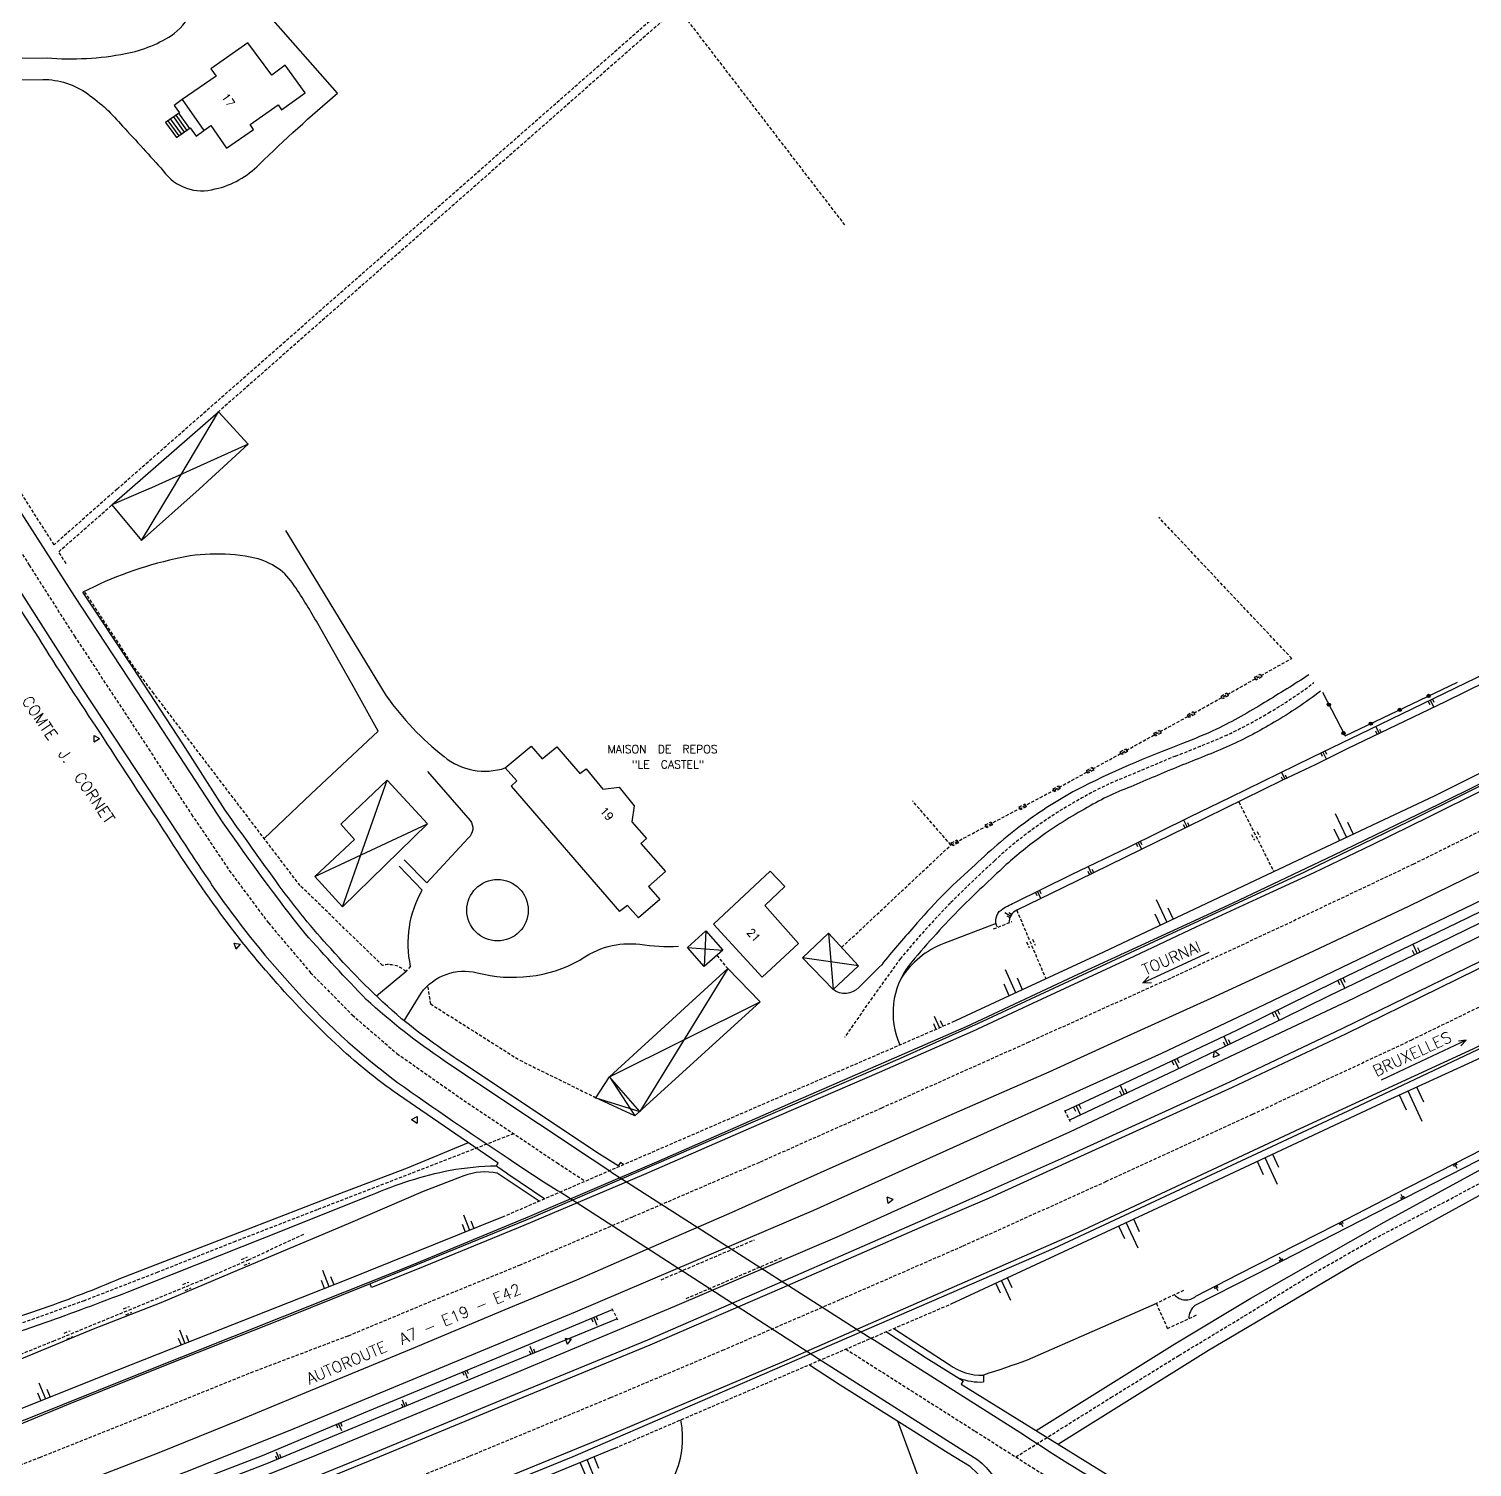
# Model space of a CAD drawing. Header units: millimetres. Extents: x 120999 to 122000, y 130000 to 131001.
# Drawn here: x 121548.2 to 121773.7, y 130597.2 to 130821.9 of the extents above; entities that cross this region are included whole.
import ezdxf
from ezdxf.enums import TextEntityAlignment as Align

# ---------------------------------------------------------------- set-up
doc = ezdxf.new("R2010")
doc.units = ezdxf.units.MM
doc.linetypes.add('DASHED', pattern=[0.75, 0.5, -0.25])
doc.layers.get('0').update_dxf_attribs({"linetype": 'CONTINUOUS'})
for name, color, linetype in [('W0001', 6, 'DASHED'), ('W0008', 7, 'CONTINUOUS'), ('W0100', 7, 'CONTINUOUS'), ('W0112', 1, 'DASHED'), ('W0211', 2, 'CONTINUOUS'), ('W0220', 5, 'DASHED'), ('W0322', 7, 'CONTINUOUS'), ('W0471', 7, 'CONTINUOUS'), ('W0984', 7, 'CONTINUOUS'), ('W0989', 7, 'CONTINUOUS'), ('W0991', 7, 'CONTINUOUS')]:
    doc.layers.add(name, color=color, linetype=linetype)
doc.styles.get("Standard").update_dxf_attribs({"font": 'romans.shx', "width": 0.85})

# ---------------------------------------------------------------- blocks, each defined once
blk = doc.blocks.new('OH02')
at = {"layer": 'W0112', "color": 0}
for p, q in [((-0.5, 0.25), (0.5, 0.25)), ((-0.5, -0.25), (-0.5, 0.25)), ((0.5, 0.25), (0.5, -0.25)), ((0.5, -0.25), (-0.5, -0.25))]:
    blk.add_line(p, q, dxfattribs=at)
blk = doc.blocks.new('TP06')
at = {"layer": 'W0220', "color": 0}
for p, q in [((-0.5, 0.5), (0.5, 0.5)), ((-0.5, -0.5), (0.5, -0.5))]:
    blk.add_line(p, q, dxfattribs=at)
blk = doc.blocks.new('TP15')
at = {"color": 0}
for p, q in [((0, 1), (0, 0)), ((-0.289, 0.5), (-0.289, 0)), ((0.289, 0.5), (0.289, 0))]:
    blk.add_line(p, q, dxfattribs=at)
blk = doc.blocks.new('OH01')
at = {"layer": 'W0322', "color": 0}
for radius in [0.25, 0.15]:
    blk.add_circle((0, 0), radius, dxfattribs=at)
blk = doc.blocks.new('BI04')
at = {"layer": 'W0471', "color": 0}
for p, q in [((-1, -0.58), (0, 1.15)), ((0, 1.15), (1, -0.58)), ((-1, -0.58), (1, -0.58))]:
    blk.add_line(p, q, dxfattribs=at)

msp = doc.modelspace()

# ---------------------------------------------------------------- linework, layer by layer
at = {"layer": 'W0001'}
for points in [[(121500, 130553.29), (121518.2, 130559.99), (121535.78, 130566.72), (121556.15, 130574.63), (121586.7, 130586.59), (121617.19, 130598.96), (121639.09, 130608.05), (121656.59, 130615.45), (121675.07, 130623.43), (121694.2, 130631.77), (121716.45, 130641.8), (121739.41, 130652.34), (121764.19, 130663.93), (121783.78, 130673.48), (121801.93, 130682.53), (121820.81, 130691.89), (121839.67, 130701.33), (121862.94, 130713.2), (121887.42, 130726.21), (121904.5, 130735.32), (121931.09, 130750)], [(121879.74, 130750), (121871.89, 130745.77), (121855.96, 130737.3), (121836.41, 130727.23), (121813.57, 130715.82), (121786.39, 130702.25), (121764.52, 130691.4), (121745.54, 130682.41), (121726.56, 130673.56), (121704.43, 130663.59), (121681.43, 130653.29), (121662.34, 130644.8), (121642.53, 130636.27), (121624.97, 130628.76), (121611.71, 130623.35), (121598.07, 130617.67), (121583.28, 130612.08), (121565.68, 130604.97), (121550.01, 130598.72), (121536.06, 130593.31), (121521.16, 130587.58), (121500, 130579.91)], [(121540.92, 130750), (121548.27, 130738.12), (121555.36, 130727.02), (121561.13, 130718.23), (121566.94, 130709.4), (121573.64, 130699.18), (121579.53, 130690.42), (121585.64, 130682.23), (121592.23, 130674.45), (121598.75, 130667.84), (121605.73, 130661.81), (121616.18, 130654.5), (121630.72, 130644.77), (121635.13, 130641.88)], [(121702.41, 130598.79), (121717.27, 130608.07), (121727.89, 130614.65), (121738.15, 130620.84), (121748.39, 130627.16), (121758.33, 130632.84), (121769.68, 130638.77), (121781.69, 130645.19), (121796.64, 130652.91), (121812.51, 130661.24), (121825.53, 130668.07), (121840.83, 130676), (121855.2, 130683.42), (121867.01, 130689.52), (121879.41, 130695.95), (121891.55, 130702.35), (121901.92, 130707.96), (121911.77, 130713.51), (121921.9, 130719.31), (121930.49, 130724.31), (121942.27, 130731.13), (121957.8, 130740.09), (121974.93, 130750)], [(121623.97, 130649.29), (121604.34, 130641.68), (121593.27, 130637.41), (121580.51, 130632.47), (121568.37, 130627.65), (121556.89, 130623.2), (121547.01, 130619.64), (121537.71, 130616.47), (121529.79, 130613.71), (121522.75, 130611.32), (121515.3, 130608.77), (121508.88, 130606.58), (121500, 130603.52)], [(121675.86, 130615.64), (121686.03, 130609.18), (121696.07, 130602.81), (121705, 130597.14), (121716.93, 130589.78), (121727.21, 130583.97), (121739.6, 130577.93), (121748.7, 130574.11), (121756.12, 130571.7), (121764.94, 130569.21), (121775.3, 130567.1), (121787.56, 130565.51), (121798.99, 130564.81), (121811.38, 130564.88), (121827.57, 130565.43), (121852.06, 130566.43), (121875.13, 130567.45), (121893.56, 130568.28), (121913.6, 130569.23), (121938.95, 130570.51), (121965.69, 130571.84), (121983.23, 130572.44), (122000, 130572.8)]]:
    msp.add_lwpolyline(points, dxfattribs=at)
msp.add_lwpolyline([(121748.98, 130719.78, -0.032464), (121741.89, 130715.04, -0.026243), (121735.08, 130711.43, -0.007964), (121727.35, 130708.29, 0.001675), (121719.72, 130705.08, 0.042818), (121712.3, 130701.48, 0.036421), (121704.66, 130696.57, 0.031031), (121699.12, 130691.97, 0.011301), (121692.2, 130685.33, 0.02297), (121684.4, 130676.66, 0.008554), (121675.66, 130664.34, 0.27618)], format="xyb", dxfattribs=at)
at = {"layer": 'W0008'}
for points in [[(121500, 130559.74), (121506.57, 130562.1), (121517.66, 130566.35), (121533.63, 130572.45), (121549.31, 130578.42), (121567.64, 130585.5), (121581.18, 130590.91), (121601.22, 130599.06), (121623.35, 130608.23), (121644.9, 130617.11), (121665.56, 130626.06), (121687.92, 130635.83), (121697.83, 130640.21), (121710.46, 130645.84), (121735.86, 130657.39), (121753.49, 130665.76), (121782.83, 130680.06), (121805.88, 130691.53), (121840.76, 130708.78), (121851.92, 130714.34), (121867.63, 130722.69), (121900.56, 130740.19), (121918.55, 130750)], [(121941.85, 130750), (121938.5, 130748.11), (121920.63, 130738.29), (121913.87, 130734.36), (121892.84, 130723.07), (121866.54, 130709.12), (121850.76, 130700.78), (121826.09, 130688.54), (121788.57, 130669.78), (121773.89, 130662.54), (121746.77, 130650.06), (121712.16, 130633.83), (121665.78, 130613.56), (121638.36, 130601.91), (121619.39, 130594.17), (121602.58, 130587.17), (121581.15, 130578.64), (121549.7, 130566.52), (121519.84, 130554.96), (121500, 130547.58)], [(121500, 130558.96), (121506.84, 130561.41), (121518.02, 130565.44), (121533.96, 130571.6), (121549.63, 130577.58), (121567.87, 130584.78), (121581.51, 130590.07), (121601.56, 130598.22), (121623.7, 130607.39), (121645.26, 130616.28), (121665.92, 130625.23), (121688.28, 130635), (121698.28, 130639.27), (121710.83, 130645.02), (121736.24, 130656.57), (121753.95, 130664.9), (121783.23, 130679.25), (121806.28, 130690.72), (121841.16, 130707.97), (121852.34, 130713.54), (121868.06, 130721.89), (121900.99, 130739.39), (121920.44, 130750)], [(121866.5, 130750), (121863.17, 130748.19), (121852.53, 130742.54), (121847.95, 130740.05), (121826.97, 130729.63), (121812.74, 130722.5), (121790.41, 130711.29), (121763.82, 130698.06), (121747.49, 130690.13), (121725.45, 130679.95), (121696.55, 130666.49), (121684.36, 130661.05), (121659.02, 130650.08), (121626.89, 130636.22), (121601.52, 130625.81)], [(121705.57, 130602.94), (121727.26, 130616.45), (121739.11, 130623.6), (121759.96, 130635.46), (121775.78, 130644.09), (121806.31, 130659.82), (121833.2, 130673.94), (121862.75, 130689.18), (121890.31, 130703.49), (121915.22, 130717.25), (121927.44, 130724.52), (121949.16, 130737.06), (121971.53, 130750)], [(121978.42, 130750), (121967.26, 130743.59), (121946.01, 130731.32), (121934.5, 130724.71), (121918.2, 130715.22), (121903.38, 130706.77), (121891.19, 130700.22), (121878.32, 130693.49), (121860.53, 130684.31), (121831.55, 130669.38), (121799.21, 130652.41), (121774.74, 130639.58), (121755.89, 130629.22), (121732.5, 130615.41), (121709.05, 130600.78)], [(121564.5, 130722.09), (121556.68, 130733.89)], [(121775.47, 130703.03), (121766.9, 130698.76), (121758.06, 130694.43), (121748.98, 130690.05), (121740.7, 130686.24), (121730.55, 130681.55), (121720.86, 130676.98), (121705, 130669.61), (121695.65, 130665.24), (121681.08, 130658.86), (121663.1, 130651.08), (121644.22, 130642.85), (121625.55, 130634.93), (121608.92, 130628.15), (121601.74, 130625.28), (121601.52, 130625.81)], [(121541.35, 130588.81), (121556.07, 130594.64), (121568.56, 130599.49), (121581.2, 130604.59), (121592.2, 130609.15), (121607.99, 130615.66), (121622.64, 130621.84), (121633.85, 130626.47), (121647.42, 130632.39), (121657.63, 130636.81), (121672.92, 130643.68), (121692.02, 130652.14), (121707.59, 130658.97), (121719.81, 130664.51), (121732.9, 130670.45), (121748.16, 130677.52), (121763.81, 130684.85), (121781.2, 130693.32)], [(121639.13, 130643.31), (121679.89, 130617.25)], [(121631.93, 130639.74), (121671.55, 130614.17)], [(121601.52, 130625.81), (121587.69, 130620.27), (121570.05, 130613.26), (121554.39, 130606.96), (121546.56, 130603.77), (121535.06, 130599.39), (121519.64, 130593.48), (121507.9, 130588.9), (121500, 130585.93)], [(121697.34, 130611.58), (121697.35, 130610.5)]]:
    msp.add_lwpolyline(points, dxfattribs=at)
for points in [[(121536.53, 130750), (121544.44, 130737.88), (121556.5, 130718.92), (121571.64, 130695.95, 0.006252), (121577.24, 130687.52, 0.033262), (121588.99, 130672.76, 0.052235), (121605.84, 130657.3, 0.008322), (121623.08, 130645.49, 0.017141), (121631.93, 130639.74)], [(121639.13, 130643.31), (121636.25, 130645.25), (121619.47, 130656.41), (121613.13, 130660.68, -0.037281), (121600.94, 130670.27, -0.011665), (121591.38, 130680.56, -0.016242), (121578.6, 130697.86), (121567.41, 130715.01), (121555.43, 130733.24), (121544.69, 130750)], [(121621.26, 130644.29), (121621.52, 130644.69), (121615.76, 130648.67), (121605.95, 130655.36, -0.036105), (121596.11, 130663.39, -0.023387), (121586.42, 130673.43, -0.025444), (121577.02, 130685.28, -0.014419), (121568.22, 130698.41, -0.004221), (121558.71, 130712.94, -0.007662), (121549.77, 130726.74), (121544.6, 130734.78), (121545.89, 130735.6)], [(121641.13, 130644.48), (121640.65, 130644.8), (121640.29, 130644.26), (121637.36, 130646.11), (121616.62, 130659.92, -0.02634), (121606.44, 130667.26, -0.032448), (121595.38, 130678.22, -0.028055), (121587.34, 130688.04, -0.003448), (121578.91, 130699.84), (121572.28, 130710.21), (121564.5, 130722.09)], [(121748.19, 130720.98, -0.009654), (121741.28, 130716.68, -0.025323), (121733.75, 130712.48, -0.014057), (121728.46, 130710.25, 0.02788), (121711.84, 130702.98, 0.034998), (121703.69, 130697.78, 0.030205), (121695.55, 130690.83, 0.037371), (121686.49, 130681.61, 0.019849), (121681.46, 130675.7, 0.005327), (121677.92, 130672.17, -0.387388), (121673.85, 130671.82, 0.591735)], [(121750.01, 130718.43, -0.032419), (121742.75, 130713.57, -0.026293), (121735.76, 130709.88, -0.007969), (121727.98, 130706.72, 0.001677), (121720.36, 130703.51, 0.043157), (121713.14, 130700, 0.036604), (121705.67, 130695.2, 0.03113), (121700.28, 130690.73, 0.011309), (121693.41, 130684.14, 0.022906), (121685.73, 130675.6, 0.275609), (121684.3, 130663.18, 1.630471)], [(121699.33, 130682.12), (121691.16, 130679, 0.158695), (121684.49, 130673.6, 1.539214)], [(121616.88, 130647.84), (121607.31, 130643.91), (121596.33, 130639.75), (121581.81, 130634.09), (121562.54, 130626.66, -0.015789), (121550.45, 130621.98), (121531.87, 130615.67), (121512.81, 130609.21), (121500, 130604.81)], [(121500, 130602.23), (121510.04, 130605.71, 0.001804), (121527.63, 130611.73), (121550.76, 130619.79, 0.009016), (121563.59, 130624.55), (121585.08, 130633.09), (121601.67, 130639.67, -0.054048), (121614.04, 130643.58, -0.040533), (121621.26, 130644.29, 0.009647), (121623.07, 130643.03), (121628.81, 130639.14)], [(121627.96, 130638.77), (121621.41, 130643.11, 0.149981), (121616.2, 130642.69), (121609.82, 130640.24), (121598.13, 130635.23), (121581.04, 130628.03), (121568.82, 130622.88), (121558.28, 130618.73), (121544.31, 130612.96), (121535.16, 130609.34), (121521.19, 130604.06), (121500, 130596.4)], [(121724.36, 130622.78), (121704.18, 130613.91, -0.012157), (121697.34, 130611.58, -105.624215)], [(121773.16, 130571.06), (121768.01, 130572.11, -0.043306), (121753.91, 130576.13, -0.031749), (121734.65, 130584.08, -0.028888), (121718.65, 130592.93, -0.01688), (121702.61, 130602.89), (121679.78, 130617.32)], [(121682.18, 130618.35), (121688.41, 130614.26), (121694.2, 130610.7), (121693.88, 130610.18), (121705.92, 130602.72), (121717.24, 130595.69), (121727.85, 130589.46, 0.033951), (121734.46, 130585.96, 0.020559), (121746.12, 130580.46, 0.027715), (121762.56, 130575, 0.027326), (121779.89, 130571.46, 0.022061), (121792.41, 130570.09, 0.026739), (121810.71, 130569.92), (121833.6, 130570.85), (121852.72, 130571.61), (121864.49, 130572.09), (121864.49, 130572.6), (121869.57, 130572.75), (121879.52, 130573.16), (121887.79, 130573.51), (121897.16, 130573.83)], [(121683.33, 130618.85), (121692.01, 130613.25, 0.180044), (121697.34, 130611.58, 0.858123)], [(121670.18, 130613.2), (121674.99, 130610.06), (121685.46, 130603.42), (121691.84, 130599.43), (121695.15, 130597.39, -0.062888), (121698.36, 130593.79, -0.061938), (121704.86, 130578.2), (121706.37, 130578.41)], [(121671.55, 130614.17), (121696.49, 130598.33, -0.096845), (121700.78, 130592.85, -0.074546), (121706.34, 130578.64, -0.135504), (121704.09, 130560.21, -0.067108), (121687.04, 130535.43, -0.166302), (121684.57, 130533.08, -0.562382), (121681.39, 130536.22, 0.000839), (121686.94, 130573.83, -0.085517), (121688.62, 130578.96, 0.172692), (121689.9, 130588.28), (121683.98, 130604.36)], [(121693.53, 130611.11, 0.10162), (121697.35, 130610.5, 0.177572)], [(121617.08, 130577.83), (121623.74, 130580.68), (121633.89, 130585.23), (121641.98, 130588.82, 0.353414), (121650.06, 130604.57, -8.234514)]]:
    msp.add_lwpolyline(points, format="xyb", dxfattribs=at)
at = {"layer": 'W0100'}
for points in [[(121572.16, 130810.86), (121575.54, 130806.03), (121576.68, 130806.8), (121579.12, 130803.27), (121583.34, 130806.16), (121582.79, 130806.98), (121587.19, 130810.05), (121587.68, 130809.24), (121591.37, 130811.92), (121588.25, 130816.22), (121586.17, 130814.68), (121582.41, 130819.7), (121576.65, 130815.67), (121577.47, 130814.54), (121572.16, 130810.86)], [(121572.16, 130810.86), (121570.94, 130809.93), (121571.75, 130808.81), (121569.55, 130807.26), (121571.29, 130804.93), (121573.45, 130806.45), (121574.38, 130805.12), (121575.54, 130806.03)], [(121571.61, 130808.72), (121573.32, 130806.36)], [(121569.92, 130807.53), (121571.66, 130805.19)], [(121572.08, 130805.49), (121570.36, 130807.84)], [(121570.8, 130808.15), (121572.49, 130805.77)], [(121572.91, 130806.07), (121571.22, 130808.44)], [(121564.02, 130750), (121577.83, 130762.06), (121582.49, 130757.04), (121574.85, 130750)], [(121570.67, 130750), (121577.83, 130762.06)], [(121582.49, 130757.04), (121566.91, 130750)], [(121566.89, 130750), (121561.21, 130747.52), (121564.02, 130750)], [(121561.21, 130747.52), (121565.82, 130741.98), (121574.85, 130750)], [(121565.82, 130741.98), (121570.67, 130750)], [(121623.57, 130703.59), (121624.47, 130704.44), (121622.66, 130706.44), (121626.7, 130709.84), (121628.42, 130707.84), (121630.71, 130709.75), (121634.29, 130705.55), (121635.3, 130706.31), (121637.88, 130703.12), (121640.45, 130703.45), (121642.79, 130700.54), (121642.41, 130698.01), (121644.69, 130695.4), (121643.83, 130694.65), (121647.7, 130690.26)], [(121592.9, 130689.45), (121597.23, 130684.76), (121610.52, 130697.68), (121604.18, 130704.54), (121596.98, 130697.65), (121599.09, 130695.24), (121592.9, 130689.45), (121610.52, 130697.68)], [(121597.23, 130684.76), (121604.18, 130704.54)], [(121623.57, 130703.59), (121640.48, 130684.02)], [(121647.7, 130690.26), (121645.05, 130687.9), (121646.82, 130685.9), (121643.48, 130683.04), (121641.76, 130684.95), (121640.48, 130684.02)], [(121655.17, 130682.03), (121664.04, 130690.29)], [(121664.04, 130690.29), (121666.3, 130687.91), (121663.18, 130684.94), (121668.48, 130679)], [(121651.13, 130678.39), (121653.98, 130680.97), (121656.63, 130677.99), (121653.71, 130675.41), (121651.13, 130678.39), (121656.63, 130677.99)], [(121653.98, 130680.97), (121653.71, 130675.41)], [(121655.17, 130682.03), (121662.79, 130673.76)], [(121673.14, 130680.63), (121677.84, 130675.54), (121673.85, 130671.82), (121669.07, 130676.75), (121673.14, 130680.63), (121673.85, 130671.82)], [(121662.79, 130673.76), (121668.48, 130679)], [(121677.84, 130675.54), (121669.07, 130676.75)], [(121657.42, 130675.08), (121662.45, 130669.87), (121642.91, 130652.08), (121636.79, 130654.92), (121638.91, 130658.16), (121657.42, 130675.08), (121643.66, 130652.76), (121638.91, 130658.16), (121642.91, 130652.08)], [(121638.91, 130658.16), (121662.45, 130669.87)], [(121636.79, 130654.92), (121643.66, 130652.76)]]:
    msp.add_lwpolyline(points, dxfattribs=at)
at = {"layer": 'W0112'}
for points in [[(121562.01, 130750), (121648.44, 130826), (121590.87, 130903.08), (121566.34, 130882.86)], [(121675.71, 130791.27), (121649.6, 130825.26), (121577.83, 130762.06)], [(121562.01, 130750), (121552.17, 130741.31), (121546.62, 130750)], [(121554.05, 130738.37), (121552.89, 130740.21), (121561.21, 130747.52)], [(121745.51, 130723.55), (121724.76, 130745.57)], [(121692.26, 130694.4), (121708.49, 130703.02), (121729.56, 130714.64), (121745.51, 130723.55)], [(121675.2, 130678.4), (121692.26, 130694.4), (121686.26, 130701.3)], [(121698.93, 130681.28), (121701.81, 130682.43)], [(121655.69, 130677.16), (121657.42, 130675.08)], [(121610.54, 130672.26), (121610.95, 130669.59), (121624.92, 130660.77), (121636.79, 130654.92)], [(121622.2, 130636.28), (121692.44, 130666.7)], [(121710.95, 130651.12), (121710.01, 130653.04)], [(121647.01, 130626.48), (121661.6, 130632.73)], [(121650.92, 130623.54), (121665.84, 130629.93)], [(121728.62, 130624.81), (121724.36, 130622.78), (121726.08, 130618.87), (121730.63, 130620.97)], [(121639.32, 130622), (121640.18, 130620.15)], [(121639.82, 130600.18), (121692.23, 130622.67)]]:
    msp.add_lwpolyline(points, dxfattribs=at)
msp.add_lwpolyline([(121607.86, 130675.45), (121607.11, 130674.64, 0.257626), (121603.49, 130675.59), (121590.59, 130688.06), (121567.73, 130718.08), (121564.64, 130722.25), (121556.99, 130733.92)], format="xyb", dxfattribs=at)
at = {"layer": 'W0211'}
for points in [[(121945.66, 130750), (121940.16, 130746.94), (121926.75, 130739.38), (121915.38, 130732.97), (121904.39, 130727.03), (121894.06, 130721.42), (121882, 130715.07), (121868.98, 130707.99), (121854.11, 130700.4), (121842.46, 130694.45), (121818.77, 130682.6), (121802.66, 130674.76), (121787.57, 130667.03), (121773.69, 130660.51), (121760.39, 130654.41), (121727.45, 130639.01), (121692.23, 130622.67)], [(121692.44, 130666.7), (121700.62, 130670.54), (121716.13, 130677.69), (121747.35, 130692.44), (121767.93, 130702.14), (121809.56, 130722.89), (121827.77, 130732.01), (121835.66, 130735.89), (121862.46, 130750)], [(121710.09, 130652.87), (121718.49, 130656.75), (121736.94, 130665.49), (121752.53, 130673.18), (121771.33, 130682.24), (121788.57, 130690.6), (121802.65, 130697.7), (121812.21, 130702.45), (121824.76, 130708.89), (121835.48, 130714.42), (121845.64, 130719.56), (121856.46, 130725.29), (121864.27, 130729.35), (121877.2, 130736.09), (121890.53, 130743.29), (121899.47, 130748.12), (121902.91, 130750)], [(121906.08, 130750), (121898.51, 130745.9), (121885.3, 130738.81), (121873.89, 130732.7), (121862.08, 130726.61), (121846.88, 130718.6), (121830.32, 130710.07), (121815.26, 130702.37), (121807.73, 130698.45), (121787.27, 130688.21), (121768.5, 130679.08), (121751.34, 130670.84), (121744.15, 130667.3), (121727.24, 130659.19), (121710.8, 130651.41)], [(121500, 130588.18), (121518.24, 130594.87), (121540.38, 130603.68), (121560.06, 130611.57), (121574.69, 130617.35), (121597.77, 130626.48), (121622.2, 130636.28)], [(121500, 130567.22), (121507.81, 130569.96), (121519.98, 130574.26), (121537.19, 130580.84), (121567.39, 130592.34), (121584.71, 130599.03), (121601.18, 130605.92), (121620.6, 130613.97), (121639.4, 130621.84)], [(121500, 130565.5), (121508.3, 130568.5), (121520.46, 130572.97), (121537.84, 130579.5), (121567.83, 130590.98), (121585.38, 130597.77), (121601.77, 130604.52), (121621.2, 130612.59), (121640.09, 130620.35)], [(121639.82, 130600.18), (121625.3, 130594.17), (121598.71, 130583.24), (121587.18, 130578.67), (121567.43, 130571.18), (121552.84, 130565.66), (121528.44, 130556.3), (121500, 130545.8)]]:
    msp.add_lwpolyline(points, dxfattribs=at)
for points in [[(121699.57, 130681.54, -0.393277), (121700.12, 130684.24, -0.060524), (121702.16, 130685.35), (121711.09, 130689.78), (121719.99, 130694.08), (121729.59, 130698.78), (121735.94, 130701.87), (121748.69, 130708.11), (121759.36, 130713.28), (121772.73, 130719.73), (121779.45, 130723.03), (121791.74, 130729.1), (121802.8, 130734.54), (121813.99, 130740.03), (121823.95, 130744.94), (121834.36, 130750)], [(121836.94, 130750), (121826.16, 130744.71), (121818.01, 130740.76), (121809.19, 130736.41), (121801.55, 130732.64), (121790.72, 130727.31), (121782.28, 130723.08), (121769.5, 130716.75), (121754.27, 130709.48), (121749.27, 130706.96), (121743.96, 130704.45), (121729.12, 130697.18), (121709.73, 130687.69), (121702.57, 130684.24, 0.292728), (121701.34, 130682.24)], [(121727.21, 130624.14, 0.428383), (121730.53, 130623.91), (121737.18, 130627.33), (121752.47, 130635.13), (121761.71, 130639.91), (121780.04, 130649.29), (121798.03, 130658.52), (121814.41, 130666.97), (121831.57, 130676.01), (121849.84, 130685.49), (121863.16, 130692.43), (121879.47, 130701.53), (121894.62, 130709.89), (121909.92, 130718.28), (121924.88, 130726.83), (121941.07, 130736.06), (121952.13, 130742.19), (121965.47, 130750)], [(121967.48, 130750), (121960.78, 130746.05), (121948.79, 130739.2), (121936.31, 130732.13), (121919.87, 130722.78), (121907.48, 130715.75), (121892.34, 130707.42), (121877.88, 130699.31), (121871.17, 130695.54), (121862.89, 130690.88), (121844.47, 130681.29), (121832.01, 130674.72), (121818.39, 130667.44), (121802.78, 130659.51), (121787.36, 130651.59), (121772.43, 130643.94), (121756.24, 130635.7), (121739.79, 130627.25), (121730.37, 130622.44, 0.217976), (121729.41, 130620.41)]]:
    msp.add_lwpolyline(points, format="xyb", dxfattribs=at)
at = {"layer": 'W0220'}
for points in [[(121737.22, 130701.14), (121742.7, 130690.24)], [(121702.54, 130684.23), (121707.08, 130673.52)], [(121500, 130597.21), (121515.94, 130602.97), (121533.7, 130609.5), (121552.04, 130616.89), (121575.97, 130626.72), (121582.56, 130629.59), (121591.18, 130633.61)]]:
    msp.add_lwpolyline(points, dxfattribs=at)
at = {"layer": 'W0322'}
for points in [[(121865.74, 130750), (121860.49, 130747.16), (121852.24, 130742.69), (121835.55, 130734.18), (121814.4, 130723.73), (121799.23, 130715.99), (121768.56, 130700.8), (121751.96, 130692.78), (121736.18, 130685.24), (121712.19, 130674.23), (121694.65, 130666), (121668, 130654.37), (121646.27, 130644.83), (121626.43, 130636.35), (121607.33, 130628.45), (121587.77, 130620.63), (121564.36, 130611.29), (121548.17, 130604.78), (121529.97, 130597.82), (121501.68, 130587.01), (121500, 130586.4)], [(121899.53, 130750), (121889.16, 130744.42), (121863.09, 130730.32), (121854.01, 130725.56), (121840.79, 130718.46), (121799.62, 130697.81), (121783.62, 130689.82), (121759.97, 130678.42), (121741.18, 130669.44), (121725.18, 130661.8), (121704.86, 130652.64), (121670.79, 130637.29), (121633.57, 130621.4), (121588.98, 130602.9), (121572.7, 130596.43), (121546.99, 130586.64), (121518.13, 130575.6), (121500, 130568.82)], [(121500, 130563.32), (121518.08, 130569.93), (121551.97, 130582.68), (121592.34, 130598.76), (121624.52, 130612.05), (121649.15, 130622.37), (121674.87, 130633.33), (121710.83, 130649.58), (121755.33, 130670.5), (121803.7, 130694.3), (121827.34, 130706.15), (121851.25, 130717.91), (121884.25, 130735.34), (121911.54, 130750)], [(121500, 130546.87), (121507.39, 130549.56), (121522.04, 130555.06), (121540.84, 130562.12), (121584.3, 130578.98), (121615.96, 130591.83), (121633.27, 130598.88), (121669.82, 130614.69), (121708.42, 130631.41), (121755.1, 130653.25), (121788.12, 130668.83), (121813.4, 130681.68), (121857.13, 130703.4), (121900.28, 130726.26), (121943.08, 130750)], [(121750.32, 130718.25), (121753.84, 130711.43), (121771.41, 130719.85)]]:
    msp.add_lwpolyline(points, dxfattribs=at)
at = {"layer": 'W0984'}
for points in [[(121722.26, 130672.87), (121732.62, 130677.64)], [(121722.26, 130672.87), (121723.2, 130673.85)], [(121722.26, 130672.87), (121723.61, 130672.94)], [(121772.76, 130663.89), (121759.5, 130657.66)], [(121772.76, 130663.89), (121771.55, 130663.74)], [(121772.76, 130663.89), (121771.94, 130663.02)]]:
    msp.add_lwpolyline(points, dxfattribs=at)
at = {"layer": 'W0989'}
for points in [[(121513.88, 130824.2), (121515.46, 130823.55), (121520.2, 130818.6), (121520.52, 130817.29), (121551.07, 130817.36, 0.066595), (121563.34, 130818.04, 0.100875), (121570.95, 130821.16, 0.07082), (121574.14, 130825.03, 0.083539), (121575.77, 130829.11, 0.019677), (121576.45, 130832.95, 0.041806), (121576.63, 130836.44, -1.434145)], [(121510.54, 130802.75), (121521.7, 130813.78), (121550.41, 130814.02, -0.153904), (121557.45, 130811.74, -0.061287), (121562.86, 130806.73, -0.003941), (121569.23, 130799.73, 0.317086), (121577.35, 130796.89, 0.143617), (121584.2, 130800.71, -0.017431), (121596.46, 130811.86), (121585.27, 130824.58, -0.014614), (121583.31, 130826.67, -0.042362)], [(121588.34, 130743.53), (121592.75, 130736.28), (121604.06, 130717.68, 0.070568), (121613.08, 130708.21, 0.255474), (121622.66, 130706.44, -9.947789)], [(121584.98, 130695.43), (121592.32, 130702.37), (121602.81, 130712.17), (121599.08, 130718.83), (121593.36, 130728.99, 0.016135), (121589.73, 130734.86, 0.200095), (121583.55, 130739.22, 0.1112), (121571.11, 130739.11, 0.064467), (121556.68, 130733.89, 8.081894)], [(121610.52, 130705.9), (121617.16, 130698.24, -0.397165), (121616.87, 130695.49), (121610.41, 130688.48), (121606.84, 130692.1)], [(121607.86, 130675.45, -0.181723), (121609.66, 130687.36), (121606.05, 130691.09)], [(121606.84, 130666.94), (121609.5, 130671.27, -0.300077), (121618.27, 130674.45, 0.193041), (121634.3, 130676.4, -0.189468), (121643.66, 130678.89, 0.052446), (121649.71, 130678.59, 1.553265)]]:
    msp.add_lwpolyline(points, format="xyb", dxfattribs=at)
msp.add_lwpolyline([(121602.53, 130670.82), (121607.11, 130674.64)], dxfattribs=at)
msp.add_circle((121621.44, 130684.21), 4.8, dxfattribs=at)

# ---------------------------------------------------------------- block references
at = {"layer": 'W0112'}
for p, rotation in [((121740.27, 130720.63), 29.20106478102764), ((121735.03, 130717.7), 29.20106478102764), ((121729.79, 130714.77), 29.20106478102764), ((121724.54, 130711.87), 28.86619862452552), ((121719.28, 130708.98), 28.86619862452552), ((121714.03, 130706.08), 28.86619862452552), ((121708.78, 130703.18), 28.86619862452552), ((121703.48, 130700.36), 27.99489082674238), ((121698.18, 130697.55), 27.99489082674238), ((121692.88, 130694.73), 27.99489082674238)]:
    msp.add_blockref('OH02', p, dxfattribs=dict(at, rotation=rotation))
at = {"layer": 'W0211'}
for p, xscale, yscale, zscale, rotation in [((121767.17, 130717.05), 1.264254571803682, 1.264254571803682, 1.264254571803682, 205.7473837782771), ((121759.16, 130711.81), 1.227897704474276, 1.227897704474276, 1.227897704474276, 25.53595810688944), ((121750.39, 130708.93), 1.256047140085409, 1.256047140085409, 1.256047140085409, 205.8401753666606), ((121744.42, 130704.66), 1.217802144100509, 1.217802144100509, 1.217802144100509, 25.37305988693564), ((121729.16, 130697.2), 1.233924499495682, 1.233924499495682, 1.233924499495682, 26.09925578649782), ((121754.04, 130695.59), 4.10589227429886, 4.10589227429886, 4.10589227429886, 25.22703000901847), ((121721.53, 130694.83), 1.233730718720504, 1.233730718720504, 1.233730718720504, 206.0673908151702), ((121714.24, 130689.9), 1.267686615461086, 1.267686615461086, 1.267686615461086, 26.06578866435649), ((121705.79, 130687.16), 1.226631921729247, 1.226631921729247, 1.226631921729247, 206.3742975794275), ((121725.99, 130682.35), 3.888708396447346, 3.888708396447346, 3.888708396447346, 25.29967545242372), ((121701.6, 130683.33), 1.033396282475239, 1.033396282475239, 1.033396282475239, 61.30407067883942), ((121765.11, 130677.45), 1.613457279259537, 1.613457279259537, 1.613457279259537, 25.66919138969869), ((121702.38, 130671.36), 3.965541950742149, 3.965541950742149, 3.965541950742149, 24.71590226809054), ((121753.11, 130673.46), 1.602537993944714, 1.602537993944714, 1.602537993944714, 205.7190613720452), ((121690.46, 130665.85), 1.974652158941185, 1.974652158941185, 1.974652158941185, 23.41998641556275), ((121742.88, 130668.42), 1.562475581770259, 1.562475581770259, 1.562475581770259, 206.2731267092973), ((121735.53, 130663.16), 1.496643791011858, 1.496643791011858, 1.496643791011858, 25.61132018426127), ((121727.19, 130660.87), 1.53684704451315, 1.53684704451315, 1.53684704451315, 205.3408260883636), ((121719.35, 130655.46), 1.53765945372192, 1.53765945372192, 1.53765945372192, 25.32531531937019), ((121763.7, 130655.93), 5.180032941095929, 5.180032941095929, 5.180032941095929, 204.6591064565361), ((121711.85, 130653.69), 1.606033078677003, 1.606033078677003, 1.606033078677003, 204.7895217597459), ((121741.34, 130645.5), 4.550505783894958, 4.550505783894958, 4.550505783894958, 205.0591299511137), ((121770.94, 130644.63), 0.882646496141659, 0.882646496141659, 0.882646496141659, 207.1034535940042), ((121762.91, 130639.1), 0.8323489318462629, 0.8323489318462629, 0.8323489318462629, 26.95079364138774), ((121617.07, 130634.22), 2.592680290311535, 2.592680290311535, 2.592680290311535, 21.85162341385895), ((121719.67, 130635.4), 4.374021054606701, 4.374021054606701, 4.374021054606701, 204.8906338041992), ((121753.15, 130635.48), 0.83598410232721, 0.83598410232721, 0.83598410232721, 207.3365709296103), ((121743.91, 130629.36), 0.7762262459688342, 0.7762262459688342, 0.7762262459688342, 27.21092916935887), ((121595.11, 130625.43), 2.731550186104223, 2.731550186104223, 2.731550186104223, 21.58495337347883), ((121700.18, 130626.36), 3.456902155543732, 3.456902155543732, 3.456902155543732, 204.8906338040224), ((121733.61, 130625.5), 0.8494928540591641, 0.8494928540591641, 0.8494928540591641, 207.2787474811257), ((121636.48, 130620.62), 1.390048272138589, 1.390048272138589, 1.390048272138589, 202.705889770599), ((121572.61, 130616.53), 2.281995449865422, 2.281995449865422, 2.281995449865422, 21.56360611210542), ((121626.96, 130614.96), 1.224778628787056, 1.224778628787056, 1.224778628787056, 22.32284558734862), ((121550.81, 130607.86), 2.691421173505943, 2.691421173505943, 2.691421173505943, 21.8550690953115), ((121616.32, 130612.2), 1.223938732165228, 1.223938732165228, 1.223938732165228, 202.5108286267241), ((121606.97, 130606.68), 1.128600350391271, 1.128600350391271, 1.128600350391271, 22.54792203547606), ((121596.61, 130604.01), 1.258426901585029, 1.258426901585029, 1.258426901585029, 202.7102304614133), ((121587.28, 130598.55), 1.136878196921843, 1.136878196921843, 1.136878196921843, 22.39967271154911), ((121635.44, 130598.37), 4.014227439650986, 4.014227439650986, 4.014227439650986, 202.5059444990687)]:
    msp.add_blockref('TP15', p, dxfattribs=dict(at, xscale=xscale, yscale=yscale, zscale=zscale, rotation=rotation))
at = {"layer": 'W0220'}
for p, rotation in [((121739.89, 130695.83), 296.672355873542), ((121704.75, 130679.01), 292.9471835554353), ((121582.11, 130629.39), 23.536111688993), ((121572.92, 130625.46), 22.34129588959092), ((121563.67, 130621.66), 22.34129588959092), ((121554.42, 130617.86), 22.34129588959092)]:
    msp.add_blockref('TP06', p, dxfattribs=dict(at, rotation=rotation))
at = {"layer": 'W0322'}
for p, rotation in [((121751.31, 130716.33), 297.310964145295), ((121766.9, 130717.69), 25.60833368047098), ((121762.39, 130715.52), 25.60833368047098), ((121753.6, 130711.88), 297.310964145295), ((121757.88, 130713.36), 25.60833368047098)]:
    msp.add_blockref('OH01', p, dxfattribs=dict(at, rotation=rotation))
at = {"layer": 'W0471', "yscale": 0.5, "zscale": 0.5}
for p, xscale, rotation in [((121558.71, 130711.02), 0.5, 29.32863813636874), ((121580.73, 130678.7), 0.5, 48.33297139648957), ((121733.66, 130661.72), 0.5, 21.47828362499271), ((121608.59, 130651.47), 0.4999999999999998, 328.4227954223215), ((121682.67, 130638.94), 0.5, 158.5004934726656), ((121632.43, 130616.99), 0.5, 290.4552338107915)]:
    msp.add_blockref('BI04', p, dxfattribs=dict(at, xscale=xscale, rotation=rotation))

# ---------------------------------------------------------------- texts
at = {"layer": 'W0984'}
for s, rotation, p in [('TOURNAI', 23.4738, (121726.71, 130676.73)), ('BRUXELLES', 25.0971, (121764.32, 130661.76)), ('AUTOROUTE  A7 - E19 - E42', 23.2311, (121608.34, 130618.02))]:
    msp.add_text(s, height=1.75, rotation=rotation, dxfattribs=at).set_placement(p, align=Align.MIDDLE)
at = {"layer": 'W0989'}
msp.add_text('RUE  COMTE  J.  CORNET', height=1.75, rotation=304.3777, dxfattribs=at).set_placement((121552.41, 130710.63), align=Align.MIDDLE)
at = {"layer": 'W0991'}
for s, rotation, p in [('17', 305.4812, (121579.39, 130810.78)), ('19', 310.8359, (121638.52, 130699.28)), ('21', 312.6478, (121661.46, 130680.31))]:
    msp.add_text(s, height=1.25, rotation=rotation, dxfattribs=at).set_placement(p, align=Align.MIDDLE)
for s, p in [('MAISON  DE  REPOS', (121647.23, 130709.37)), ('  "LE  CASTEL"', (121647.23, 130706.99))]:
    msp.add_text(s, height=1.25, dxfattribs=at).set_placement(p, align=Align.MIDDLE)

doc.saveas('drawing.dxf')
